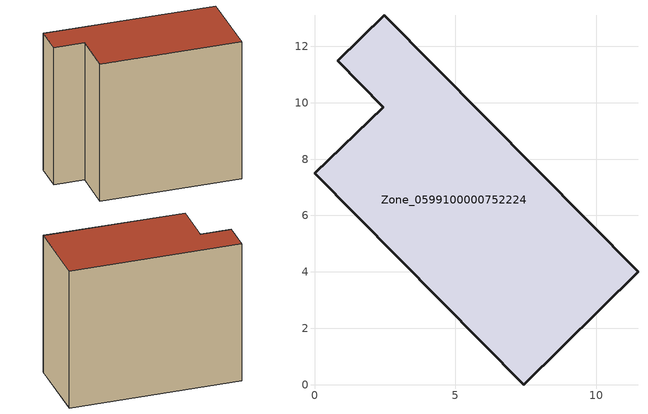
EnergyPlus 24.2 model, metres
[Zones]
Zone_0599100000752224
 floor ground (C_G): 11.47,4 7.43,0 0,7.51 2.44,9.85 0.83,11.48 2.47,13.1 z0.94
 wall outside (C_F): 7.43,0 11.47,4 2.47,13.1 0.83,11.48 2.44,9.85 0,7.51 7.43,0 z0.94:11.82
 roof outside (C_R): 0,7.51 7.43,0 11.47,4 2.47,13.1 0.83,11.48 2.44,9.85 z11.82
[BUILDING]
Pand.0599100000752224: North Axis=0; Terrain=City; Loads Convergence Tolerance Value=0.04; Temperature Convergence Tolerance Value=0.4; Solar Distribution=FullExterior; Maximum Number of Warmup Days=25; Minimum Number of Warmup Days=1
[Site:Location]
Rotterdam.The.Hague.AP_ZH_NLD Design_Conditions: Latitude=51.96; Longitude=4.45; Time Zone=1; Elevation=-4.5
[SITE:GROUNDTEMPERATURE:BUILDINGSURFACE]
18, 18, 18, 18, 18, 18, 18, 18, 18, 18, 18, 18
[MATERIAL] Thermal Absorptance=0.9; Solar Absorptance=0.7; Visible Absorptance=0.7
Name | Roughness | Thickness | Conductivity | Density | Specific Heat
G.TI.2006-2014 | MediumSmooth | 0.15 | 0.06 | 540 | 1210
F.TI.2006-2014 | Rough | 0.3 | 0.12 | 1920 | 840
R.TI.2006-2014 | MediumRough | 0.2 | 0.08 | 1500 | 1000
[CONSTRUCTION]
C_G: G.TI.2006-2014
C_F: F.TI.2006-2014
C_R: R.TI.2006-2014
[ZONE]
Zone_0599100000752224: Type=1; Multiplier=1; Ceiling Height=Autocalculate; Volume=Autocalculate; Floor Area=autocalculate; Part of Total Floor Area=Yes
[ZONEINFILTRATION:DESIGNFLOWRATE]
Infil_Zone_0599100000752224: Zone or ZoneList or Space or SpaceList=Zone_0599100000752224; Schedule=AlwaysOn; Design Flow Rate Calculation Method=Flow/Area; Flow Rate per Floor Area=0.0015; Constant Term Coefficient=1; Temperature Term Coefficient=0; Velocity Term Coefficient=0; Velocity Squared Term Coefficient=0
[HVACTEMPLATE:ZONE:IDEALLOADSAIRSYSTEM]
Zone_0599100000752224: Maximum Heating Supply Air Temperature=50; Minimum Cooling Supply Air Temperature=13; Maximum Heating Supply Air Humidity Ratio=0.0156; Minimum Cooling Supply Air Humidity Ratio=0.0077; Heating Limit=NoLimit; Cooling Limit=NoLimit; Dehumidification Control Type=ConstantSensibleHeatRatio; Cooling Sensible Heat Ratio=0.7; Dehumidification Setpoint=60; Humidification Control Type=None; Humidification Setpoint=30; Outdoor Air Method=None; Outdoor Air Flow Rate per Person=0.00944; Outdoor Air Flow Rate per Zone Floor Area=0; Outdoor Air Flow Rate per Zone=0; Demand Controlled Ventilation Type=None; Outdoor Air Economizer Type=NoEconomizer; Heat Recovery Type=None; Sensible Heat Recovery Effectiveness=0.7; Latent Heat Recovery Effectiveness=0.65
[ZONECONTROL:THERMOSTAT]
ThermostatControl_Zone_0599100000752224: Zone or ZoneList=Zone_0599100000752224; Control Type Schedule=DualSetpointControlType; Control 1=Thermostat_Zone_0599100000752224; Temperature Difference Between Cutout And Setpoint=0
[THERMOSTATSETPOINT:DUALSETPOINT]
Thermostat_Zone_0599100000752224: Heating Setpoint Temperature Schedule=HeatingSetpoint_Zone_0599100000752224; Cooling Setpoint Temperature Schedule=CoolingSetpoint_Zone_0599100000752224
[SCHEDULE:COMPACT]
HeatingSetpoint_Zone_0599100000752224: Through: 12/31, For: AllDays, Until: 24:00, 21
CoolingSetpoint_Zone_0599100000752224: Through: 12/31, For: AllDays, Until: 24:00, 24
DualSetpointControlType: Through: 12/31, For: AllDays, Until: 24:00, 4
AlwaysOn: Through: 12/31, For: AllDays, Until: 24:00, 1
